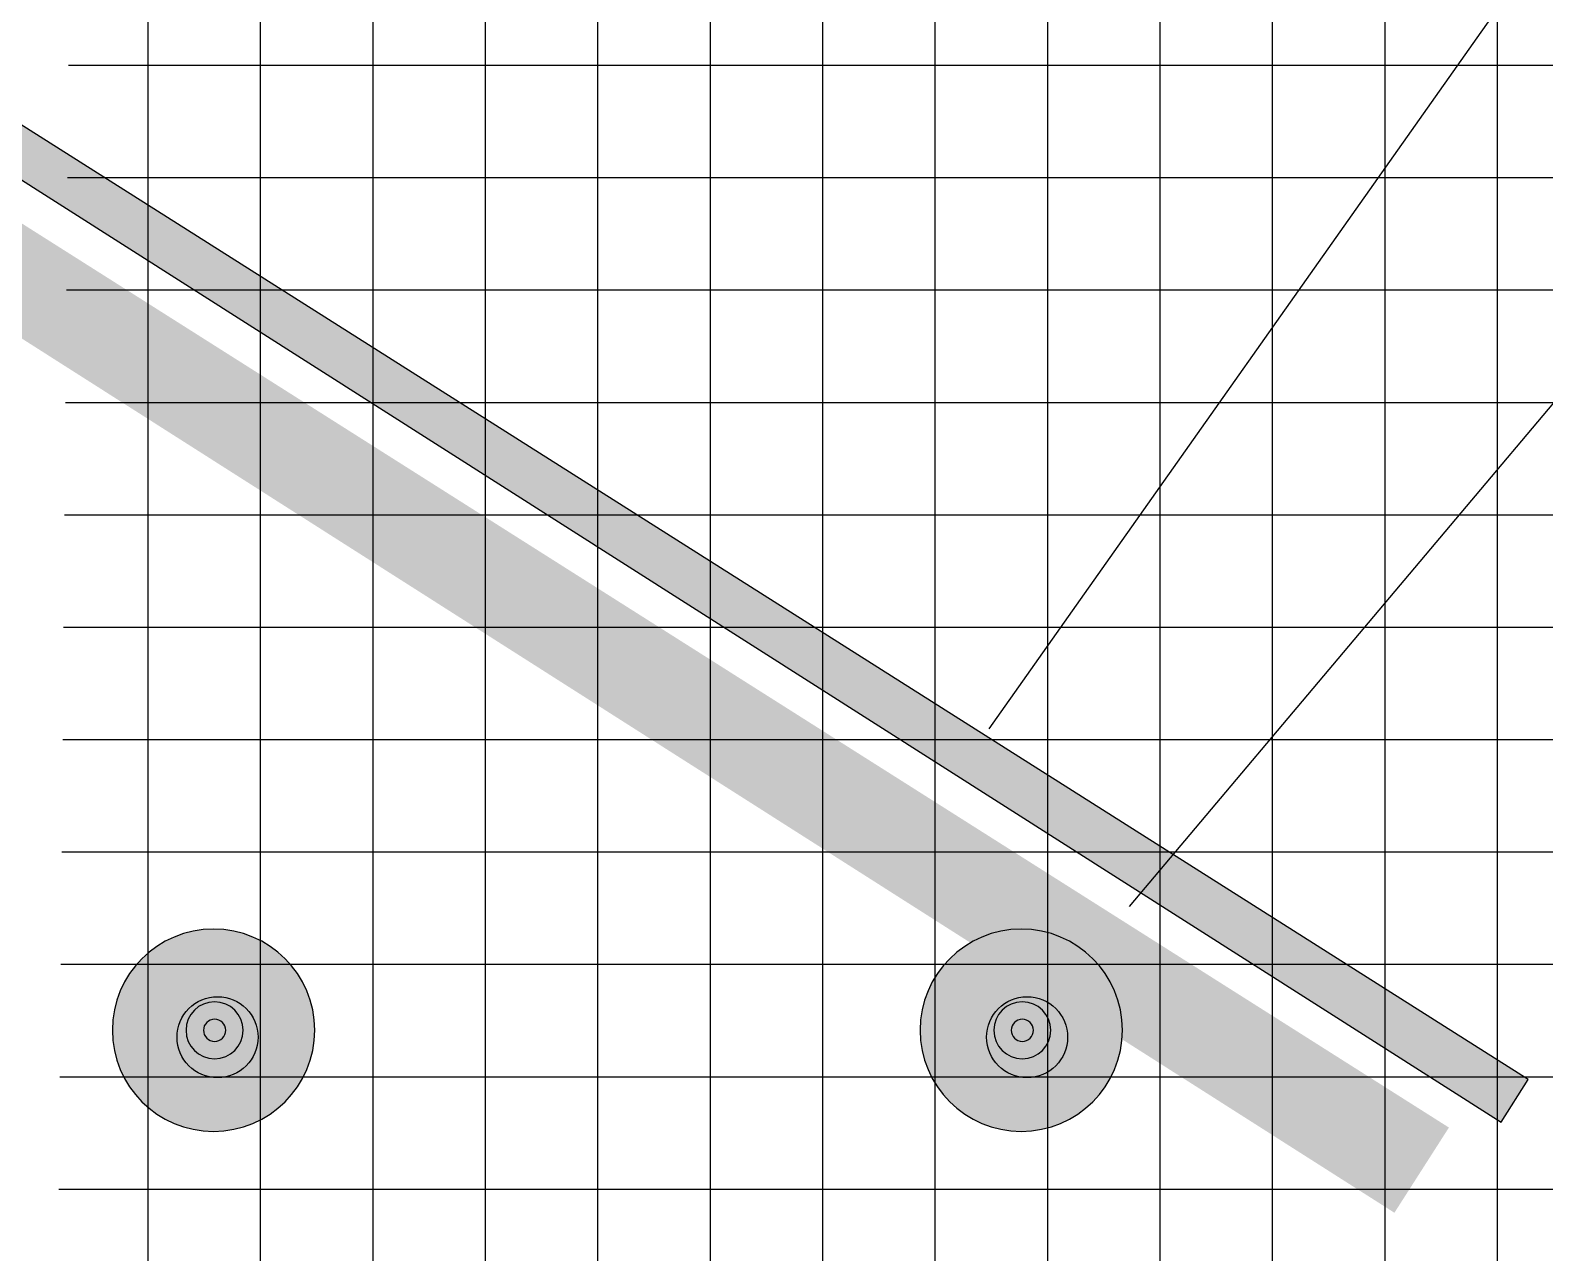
# Model space of a CAD drawing. Header units: millimetres. Extents: x -1985 to 969, y 203 to 500.
# Drawn here: x -1837.03 to -1807.1, y 397.19 to 421.36 of the extents above; entities that cross this region are included whole.
import ezdxf

# ---------------------------------------------------------------- set-up
doc = ezdxf.new("R2010")
doc.units = ezdxf.units.MM
doc.layers.add('надписи', color=7, linetype='Continuous')
doc.layers.add('ШПАЛА', color=7, linetype='Continuous')

# ---------------------------------------------------------------- blocks, each defined once
blk = doc.blocks.new('Метал. анкер')
h = blk.add_hatch(color=3)
edge = h.paths.add_edge_path(flags=16)
edge.add_arc((-135428.2774971357, -15828.93011964157), 28.18637284503347, 0, 360)
edge = h.paths.add_edge_path()
edge.add_arc((-135428.3604541049, -15827.89484554966), 99.99999999999999, 0, 360)
h = blk.add_hatch(color=0)
edge = h.paths.add_edge_path()
edge.add_arc((-135428.2774971357, -15828.93011964157), 28.18637284503347, 0, 360)
edge = h.paths.add_edge_path(flags=17)
edge.add_arc((-135428.2774971357, -15828.93011964157), 11, 0, 360)
h = blk.add_hatch(color=4)
edge = h.paths.add_edge_path()
edge.add_arc((-135428.2774971357, -15828.93011964157), 11, 0, 360)
at = {"color": 0}
for centre, radius in [((-135428.3604541049, -15827.89484554966), 99.99999999999999), ((-135428.2774971357, -15828.93011964157), 28.18637284503347)]:
    blk.add_circle(centre, radius, dxfattribs=at)
blk.add_circle((-135428.2774971357, -15828.93011964157), 11)

msp = doc.modelspace()

# ---------------------------------------------------------------- hatches: boundary and pattern name
at = {"layer": 'надписи'}
for color, points in [(190, [(-1874.688519152925, 442.290203904927), (-1807.957007603968, 399.7679096382573), (-1807.420561030742, 400.6118439212877), (-1874.267933964093, 442.9816933127133)]), (161, [(-1876.788348109012, 440.4951585889312), (-1810.067204741178, 397.9794416004393), (-1808.989906580081, 399.6644939250649), (-1875.837279513431, 442.0343433164905)])]:
    msp.add_hatch(color=color, dxfattribs=at).paths.add_polyline_path(points)

# ---------------------------------------------------------------- linework, layer by layer
at = {"color": 252}
for p, q in [((-1834.699405705901, 384.4923105158472), (-1834.699405705901, 430.3714994388139)), ((-1832.476905705901, 384.4951222874919), (-1832.476905705901, 430.3714994388139)), ((-1830.254405705901, 384.4979340591366), (-1830.254405705901, 430.3714994388139)), ((-1828.031905705901, 384.5007458307813), (-1828.031905705901, 430.3714994388139)), ((-1825.809405705901, 384.503557602426), (-1825.809405705901, 430.3714994388139)), ((-1823.586905705901, 384.5063693740707), (-1823.586905705901, 430.3714994388139)), ((-1821.364405705901, 384.5091811457154), (-1821.364405705901, 430.3714994388139)), ((-1819.141905705901, 384.5119929173601), (-1819.141905705901, 430.3714994388139)), ((-1816.919405705901, 384.5148046890048), (-1816.919405705901, 430.3714994388139)), ((-1814.696905705901, 384.5176164606495), (-1814.696905705901, 430.3714994388139)), ((-1812.474405705901, 384.5204282322943), (-1812.474405705901, 430.3714994388139)), ((-1810.251905705901, 384.5232400039388), (-1810.251905705901, 430.3714994388139)), ((-1808.029405705901, 384.5260517755835), (-1808.029405705901, 430.3714994388139)), ((-1836.274612301099, 420.6717035776023), (-1794.694405705902, 420.6717035776024)), ((-1836.293431604704, 418.4492035776023), (-1794.694405705902, 418.4492035776024)), ((-1836.312250908308, 416.2267035776023), (-1794.694405705902, 416.2267035776024)), ((-1836.331070211913, 414.0042035776023), (-1794.694405705901, 414.0042035776023)), ((-1836.349889515517, 411.7817035776023), (-1794.694405705901, 411.7817035776023)), ((-1836.368708819122, 409.5592035776023), (-1794.694405705901, 409.5592035776024)), ((-1836.387528122726, 407.3367035776023), (-1794.694405705901, 407.3367035776022)), ((-1836.40634742633, 405.1142035776023), (-1794.694405705901, 405.1142035776023)), ((-1836.425166729935, 402.8917035776024), (-1794.694405705901, 402.8917035776024)), ((-1836.443986033539, 400.6692035776024), (-1794.694405705901, 400.6692035776024)), ((-1836.462805337144, 398.4467035776023), (-1794.694405705901, 398.4467035776023))]:
    msp.add_line(p, q, dxfattribs=at)
for centre in [(-1833.32690336483, 401.4510927778774), (-1817.32690336483, 401.4510927778774)]:
    msp.add_circle(centre, 0.8)
at = {"layer": 'надписи'}
for points in [[(-1679.775873529622, 410.0346846268985), (-1710.811395659923, 450.6993690407753), (-1787.624656826399, 450.6993690407753), (-1818.08645822777, 407.5460523946481)], [(-1815.300163109047, 404.0378227775377), (-1779.319996624612, 446.7728737252196), (-1733.608257513138, 446.7728737252196), (-1679.775873529622, 408.4706519401675)]]:
    msp.add_lwpolyline(points, dxfattribs=at)
at = {"layer": 'надписи', "color": 7}
msp.add_lwpolyline([(-1874.688519152925, 442.290203904927), (-1807.957007603968, 399.7679096382573), (-1807.420561030742, 400.6118439212877), (-1874.267933964093, 442.9816933127133)], close=True, dxfattribs=at)

# ---------------------------------------------------------------- block references
at = {"layer": 'ШПАЛА', "color": 0, "extrusion": (0, 0, -1), "xscale": 0.01999999999998181, "yscale": 0.01999999999998181, "zscale": -0.02, "rotation": 270}
for p in [(2149.964190435144, -2306.978141944243), (2134.000063746445, -2306.978141944243)]:
    msp.add_blockref('Метал. анкер', p, dxfattribs=at)

doc.saveas('drawing.dxf')
